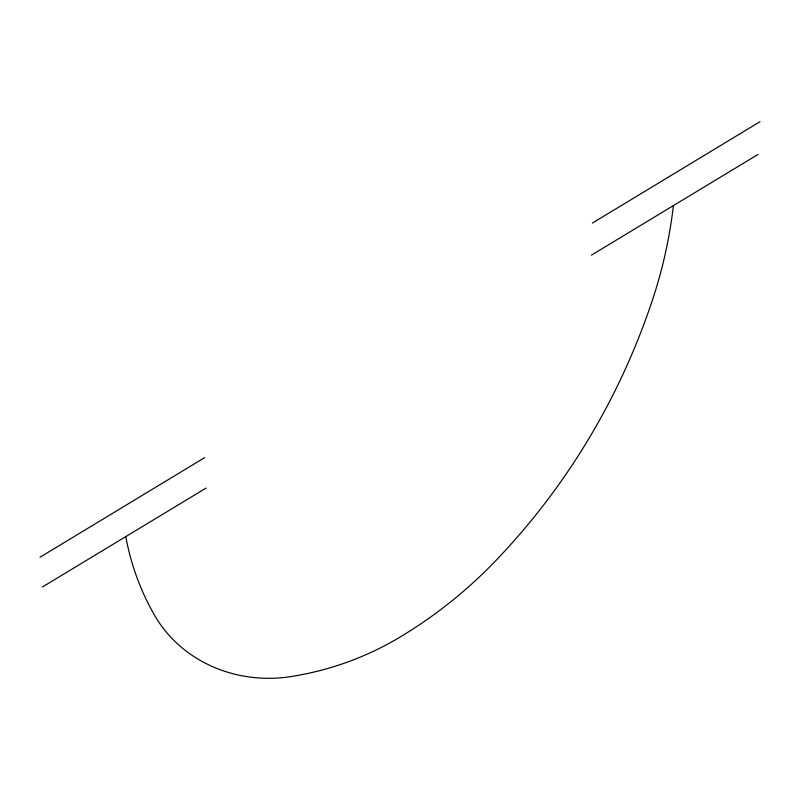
<?xml version="1.0" encoding="UTF-8"?>
<svg xmlns="http://www.w3.org/2000/svg" width="800" height="800" viewBox="0 0 800 800"><rect width="100%" height="100%" fill="white"/><g stroke="black" fill="none" stroke-linecap="round" stroke-linejoin="round"><path stroke-width="1.2" d="M40 557.24L204.73 457.59M592.42 223.07L760 121.69M42.37 587.03L206.11 488.06M591.43 255.15L757.99 154.48M673.41 205.6A487.23 476.01 39.6 0 1 652.45 300.02A808.07 745.19 40.1 0 1 495.62 560.81A480.73 463.65 19.4 0 1 399.94 637.13A291.6 277.9 -6.4 0 1 291.29 676.53A134.06 123.84 -11.5 0 1 154.46 615.11A281.04 262.88 -22.8 0 1 125.8 536.6"/></g></svg>
